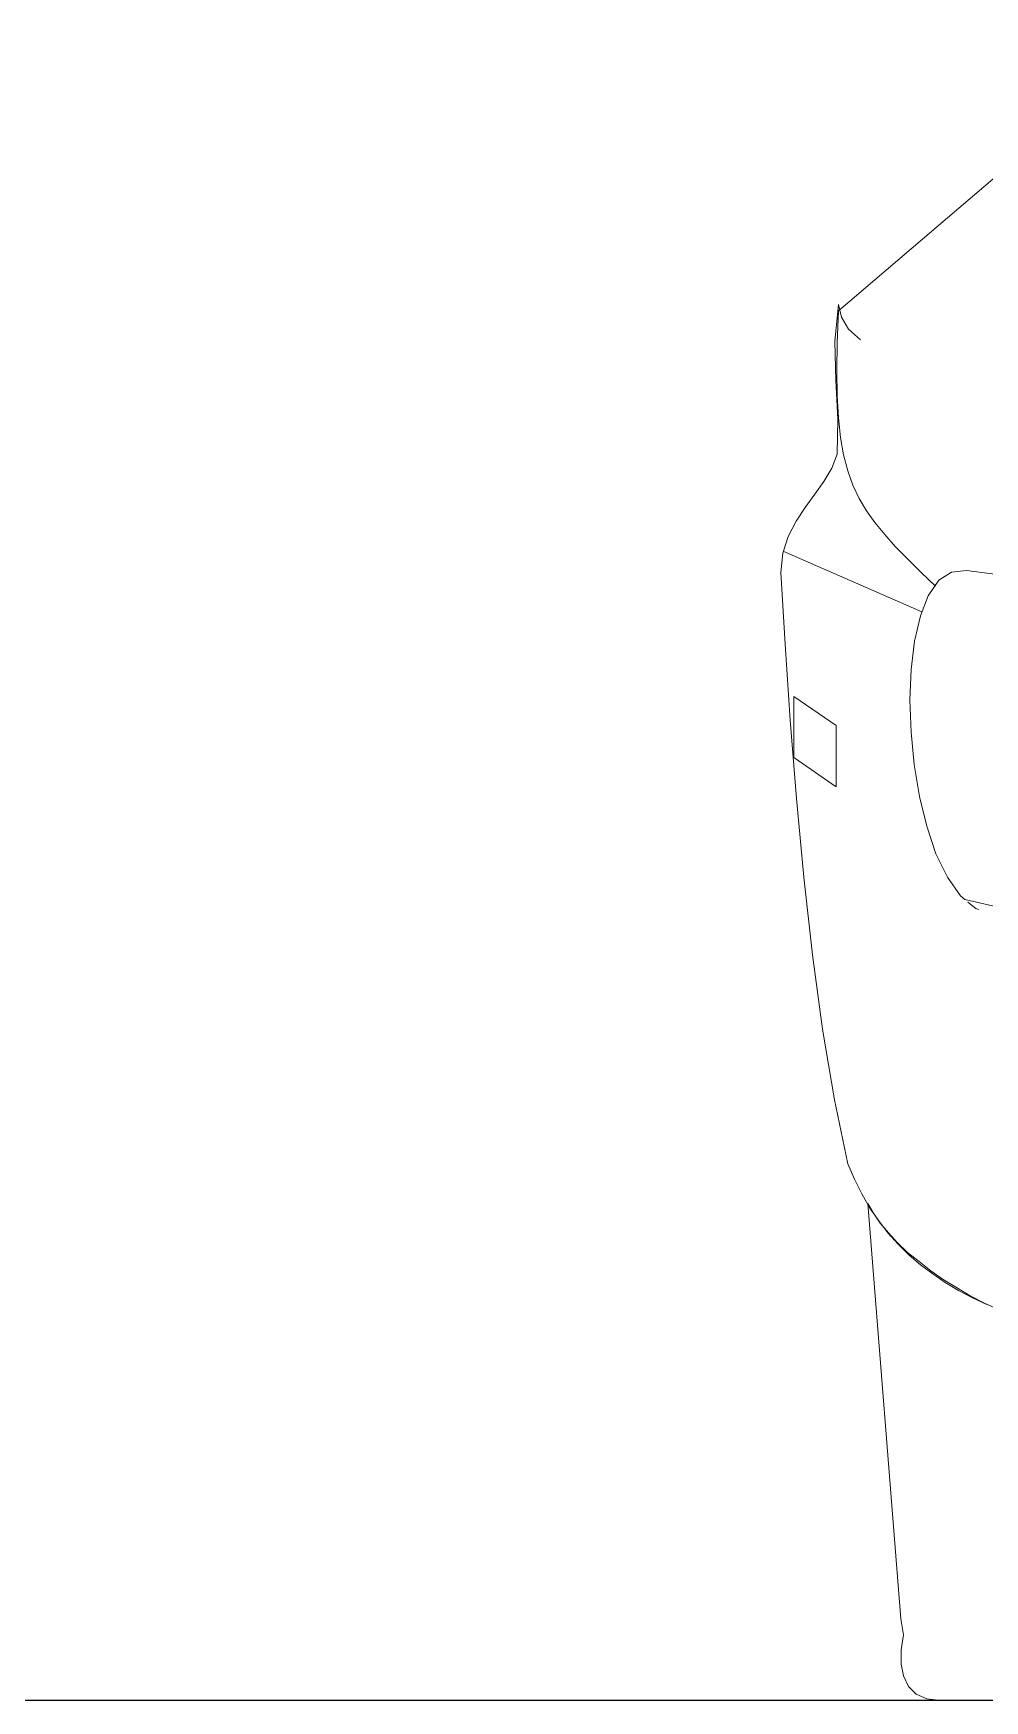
# Model space of a CAD drawing. Header units: millimetres. Extents: x 587797 to 2274247, y 1711 to 439204.
# Drawn here: x 982117 to 982950, y 283670 to 285130 of the extents above; entities that cross this region are included whole.
import ezdxf

# ---------------------------------------------------------------- set-up
doc = ezdxf.new("R2010")
doc.units = ezdxf.units.MM
doc.layers.add('finiture', color=7, linetype='Continuous', lineweight=20)

msp = doc.modelspace()

# ---------------------------------------------------------------- linework, layer by layer
msp.add_line((1042868.164, 283669.666, 442.155), (971709.651, 283669.666, 442.155))
at = {"layer": 'finiture'}
for p, q in [((982822.197, 284886.82, 442.155), (983106.55, 285129.926, 442.155)), ((982822.197, 284892.431, 442.155), (982818.981, 284859.994, 442.155)), ((982822.197, 284886.82, 442.155), (982820.983, 284859.19, 442.155)), ((982824.592, 284881.225, 442.155), (982822.197, 284892.431, 442.155)), ((982831.007, 284870.806, 442.155), (982824.592, 284881.225, 442.155)), ((982841.41, 284861.602, 442.155), (982831.007, 284870.806, 442.155)), ((982818.981, 284859.994, 442.155), (982819.785, 284825.949, 442.155)), ((982820.983, 284859.19, 442.155), (982820.589, 284834.366, 442.155)), ((982819.785, 284825.949, 442.155), (982821.393, 284791.904, 442.155)), ((982820.589, 284834.366, 442.155), (982820.983, 284812.741, 442.155)), ((982820.983, 284812.741, 442.155), (982822.197, 284793.118, 442.155)), ((982821.393, 284791.904, 442.155), (982820.983, 284761.469, 442.155)), ((982822.197, 284793.118, 442.155), (982823.789, 284775.891, 442.155)), ((982823.789, 284775.891, 442.155), (982826.594, 284760.665, 442.155)), ((982820.983, 284761.469, 442.155), (982816.176, 284749.049, 442.155)), ((982826.594, 284760.665, 442.155), (982830.204, 284746.653, 442.155)), ((982809.367, 284737.448, 442.155), (982801.36, 284726.226, 442.155)), ((982816.176, 284749.049, 442.155), (982809.367, 284737.448, 442.155)), ((982830.204, 284746.653, 442.155), (982834.601, 284734.233, 442.155)), ((982801.36, 284726.226, 442.155), (982792.959, 284714.61, 442.155)), ((982834.601, 284734.233, 442.155), (982840.212, 284722.617, 442.155)), ((982840.212, 284722.617, 442.155), (982846.627, 284711.804, 442.155)), ((982792.959, 284714.61, 442.155), (982784.936, 284702.6, 442.155)), ((982846.627, 284711.804, 442.155), (982853.83, 284701.402, 442.155)), ((982784.936, 284702.6, 442.155), (982778.127, 284689.376, 442.155)), ((982853.83, 284701.402, 442.155), (982862.641, 284690.983, 442.155)), ((982778.127, 284689.376, 442.155), (982773.336, 284674.56, 442.155)), ((982862.641, 284690.983, 442.155), (982871.845, 284680.565, 442.155)), ((982871.845, 284680.565, 442.155), (982882.658, 284669.753, 442.155)), ((982773.336, 284674.56, 442.155), (982771.728, 284657.742, 442.155)), ((982774.124, 284676.168, 442.155), (982895.078, 284623.303, 442.155)), ((982882.658, 284669.753, 442.155), (982894.274, 284658.136, 442.155)), ((982771.728, 284657.742, 442.155), (982775.338, 284594.87, 442.155)), ((982894.274, 284658.136, 442.155), (982907.104, 284645.732, 442.155)), ((982900.689, 284637.315, 442.155), (982909.894, 284650.933, 442.155)), ((982909.894, 284650.933, 442.155), (982921.116, 284658.136, 442.155)), ((982921.116, 284658.136, 442.155), (982934.324, 284659.35, 442.155)), ((982934.324, 284659.35, 442.155), (982982.397, 284653.329, 442.155)), ((982893.88, 284619.694, 442.155), (982900.689, 284637.315, 442.155)), ((982888.679, 284597.659, 442.155), (982893.88, 284619.694, 442.155)), ((982775.338, 284594.87, 442.155), (982779.735, 284528.388, 442.155)), ((982885.873, 284572.835, 442.155), (982888.679, 284597.659, 442.155)), ((982884.675, 284546.009, 442.155), (982885.873, 284572.835, 442.155)), ((982782.935, 284549.209, 442.155), (982820.195, 284523.58, 442.155)), ((982782.935, 284495.556, 442.155), (982782.935, 284549.209, 442.155)), ((982885.873, 284517.969, 442.155), (982884.675, 284546.009, 442.155)), ((982779.735, 284528.388, 442.155), (982785.346, 284459.904, 442.155)), ((982820.195, 284523.58, 442.155), (982820.195, 284469.928, 442.155)), ((982888.269, 284489.551, 442.155), (982885.873, 284517.969, 442.155)), ((982820.195, 284469.928, 442.155), (982782.935, 284495.556, 442.155)), ((982893.076, 284461.512, 442.155), (982888.269, 284489.551, 442.155)), ((982785.346, 284459.904, 442.155), (982791.745, 284391.026, 442.155)), ((982899.491, 284435.474, 442.155), (982893.076, 284461.512, 442.155)), ((982907.498, 284411.453, 442.155), (982899.491, 284435.474, 442.155)), ((982917.506, 284391.026, 442.155), (982907.498, 284411.453, 442.155)), ((982791.745, 284391.026, 442.155), (982799.358, 284322.936, 442.155)), ((982929.123, 284374.603, 442.155), (982917.506, 284391.026, 442.155)), ((982932.732, 284371.403, 442.155), (982929.123, 284374.603, 442.155)), ((983012.438, 284352.978, 442.155), (982932.732, 284371.403, 442.155)), ((982932.732, 284371.403, 442.155), (982932.732, 284371.403, 442.155)), ((982935.538, 284368.992, 442.155), (982935.538, 284368.992, 442.155)), ((982942.347, 284363.396, 442.155), (982935.538, 284368.992, 442.155)), ((982945.136, 284362.592, 442.155), (982942.347, 284363.396, 442.155)), ((982799.358, 284322.936, 442.155), (982808.169, 284257.652, 442.155)), ((982808.169, 284257.652, 442.155), (982818.587, 284195.978, 442.155)), ((982818.587, 284195.978, 442.155), (982830.204, 284139.914, 442.155)), ((982830.204, 284139.914, 442.155), (982836.209, 284126.296, 442.155)), ((982836.209, 284126.296, 442.155), (982842.608, 284113.482, 442.155)), ((982842.608, 284113.482, 442.155), (982849.417, 284101.062, 442.155)), ((982852.632, 284096.664, 442.155), (982847.825, 284105.065, 442.155)), ((982847.825, 284105.065, 442.155), (982876.85, 283741.365, 442.155)), ((982849.417, 284101.062, 442.155), (982857.439, 284089.855, 442.155)), ((982858.637, 284087.854, 442.155), (982852.632, 284096.664, 442.155)), ((982857.439, 284089.855, 442.155), (982865.446, 284079.437, 442.155)), ((982865.84, 284079.437, 442.155), (982858.637, 284087.854, 442.155)), ((982865.446, 284079.437, 442.155), (982874.257, 284069.428, 442.155)), ((982873.847, 284070.626, 442.155), (982865.84, 284079.437, 442.155)), ((982882.658, 284062.21, 442.155), (982873.847, 284070.626, 442.155)), ((982874.257, 284069.428, 442.155), (982883.871, 284059.814, 442.155)), ((982892.682, 284054.203, 442.155), (982882.658, 284062.21, 442.155)), ((982883.871, 284059.814, 442.155), (982893.88, 284051.397, 442.155)), ((982903.085, 284046.196, 442.155), (982892.682, 284054.203, 442.155)), ((982893.88, 284051.397, 442.155), (982904.692, 284043.39, 442.155)), ((982913.897, 284038.583, 442.155), (982903.085, 284046.196, 442.155)), ((982904.692, 284043.39, 442.155), (982915.505, 284035.778, 442.155)), ((982925.513, 284031.38, 442.155), (982913.897, 284038.583, 442.155)), ((982915.505, 284035.778, 442.155), (982927.121, 284028.969, 442.155)), ((982937.539, 284024.161, 442.155), (982925.513, 284031.38, 442.155)), ((982927.121, 284028.969, 442.155), (982939.541, 284022.569, 442.155)), ((982949.944, 284017.762, 442.155), (982937.539, 284024.161, 442.155)), ((982939.541, 284022.569, 442.155), (982951.945, 284016.564, 442.155)), ((982962.364, 284012.151, 442.155), (982949.944, 284017.762, 442.155)), ((982876.85, 283741.365, 442.155), (982878.95, 283727.338, 442.155)), ((982878.95, 283727.338, 442.155), (982876.949, 283714.13, 442.155)), ((982876.949, 283714.13, 442.155), (982876.949, 283701.709, 442.155)), ((982876.949, 283701.709, 442.155), (982878.95, 283691.291, 442.155)), ((982878.95, 283691.291, 442.155), (982883.348, 283682.086, 442.155)), ((982883.348, 283682.086, 442.155), (982890.157, 283675.277, 442.155)), ((982890.157, 283675.277, 442.155), (982899.377, 283671.274, 442.155)), ((982899.377, 283671.274, 442.155), (982911.797, 283669.666, 442.155)), ((982911.797, 283669.666, 442.155), (983277.606, 283669.666, 442.155))]:
    msp.add_line(p, q, dxfattribs=at)

doc.saveas('drawing.dxf')
